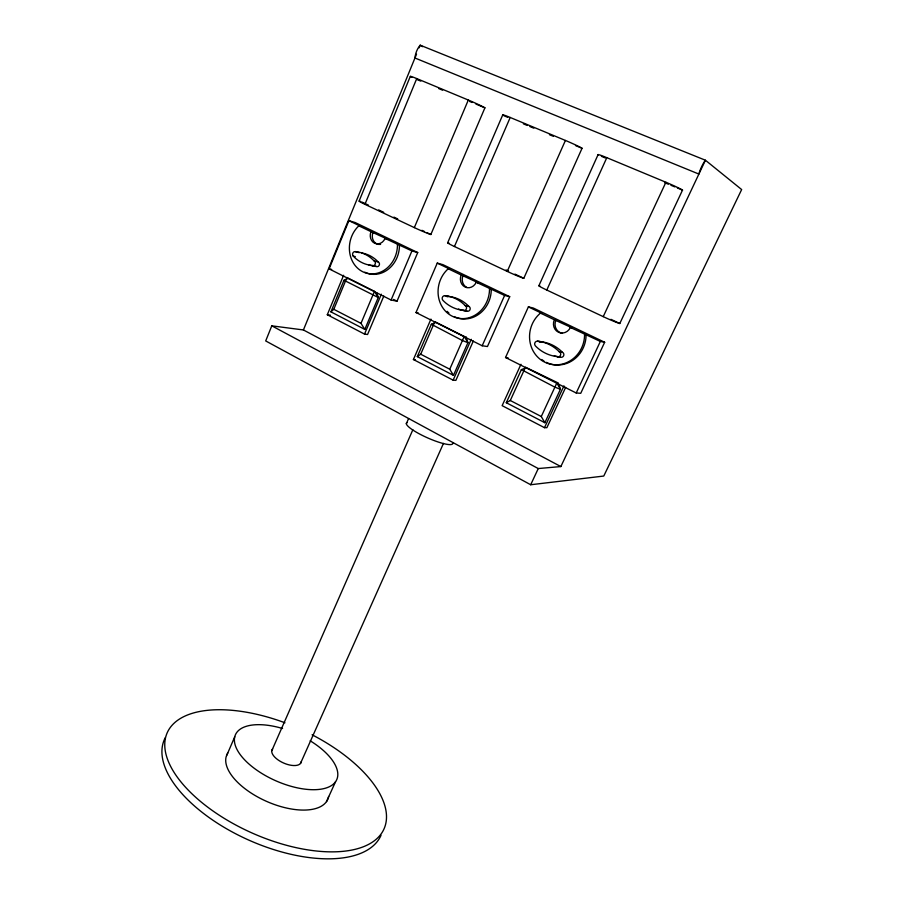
<?xml version="1.0" encoding="UTF-8"?>
<svg xmlns="http://www.w3.org/2000/svg" width="904" height="904" viewBox="0 0 904 904"><rect width="100%" height="100%" fill="white"/><g stroke="black" fill="none" stroke-linecap="round" stroke-linejoin="round"><path stroke-width="1.36" d="M271.788 325.835L265.697 340.932L530.693 484.747L603.77 476.046L741.653 189.557L705.414 160.223L420.213 45.2A11.876 5.65 -70.3 0 0 414.959 58.003L698.882 174.065A13.119 3.593 -65.8 0 1 705.414 160.223L560.853 466.566L538.264 468.554L271.788 325.835L303.416 329.96L560.853 466.566M303.416 329.96L416.529 54.161M419.14 47.81L420.213 45.2L422.597 46.68M329.112 268.883L348.899 220.666L355.136 222.531L417.727 252.566L397.025 301.168L391.093 300.015L329.112 268.883L331.655 269.448M359.069 201.14L410.314 76.343M364.933 204.327L416.733 78.58L468.306 100.039A13.571 0.701 24.1 0 1 484.917 107.825L430.846 234.52A13.255 0.701 23.7 0 1 414.326 227.616L364.933 204.327A13.063 0.678 23.6 0 1 360.775 201.513M383.804 296.094L367.566 334.503L364.515 334.084L327.304 314.739L343.622 275.268M376.832 292.919L378.256 297.518L364.809 329.406L330.921 311.857L343.995 280.263L347.78 278.556M330.921 311.857L333.791 309.304L346.944 277.539L374.459 291.359L378.256 297.518L343.995 280.263M364.809 329.406L360.99 323.361L374.459 291.359M364.515 334.084L381.352 294.207M414.326 227.616L468.306 100.039M391.093 300.015L411.93 250.939L417.727 252.566M415.998 312.524L437.253 263.109L442.87 264.635L509.709 296.704L487.448 346.526L482.182 345.769L415.998 312.524L418.292 312.942M234.757 736.783L226.124 756.829A55.167 26.555 23.9 0 0 271.595 803.464A55.167 26.555 23.9 0 0 328.627 796.469M447.661 242.769L502.726 114.91M454.441 246.521L510.206 117.475L565.418 140.448A14.001 0.757 23.9 0 1 582.052 148.267L523.8 278.296A13.673 0.746 23.9 0 1 507.234 271.403L454.441 246.521A13.424 0.723 23.8 0 1 448.949 243.04M473.334 341L455.865 380.381L453.13 380.166L413.422 359.521L430.948 319.101M466.035 336.717L467.922 342.684L453.458 375.352L417.298 356.617L431.344 324.265L435.66 322.457M417.298 356.617L420.71 354.221L434.847 321.677L464.227 336.435L467.922 342.684L462.407 340.548L431.344 324.265M406.348 423.682L408.574 418.586M271.799 750.67L412.845 429.773M453.458 375.352L449.751 369.216L464.227 336.435M453.13 380.166L471.233 339.316M507.234 271.403L565.418 140.448M482.182 345.769L504.613 295.45L509.709 296.704M300.478 763.462L443.468 443.389M505.539 357.498L528.388 306.874L533.292 308.027L604.663 342.277L580.73 393.308L576.221 392.991L505.539 357.498L508.082 357.814M538.886 285.743L598.098 154.607M546.796 290.048L606.81 157.669L665.909 182.258A14.554 0.802 23.6 0 1 682.531 190.1L619.794 323.508A14.181 0.802 24.2 0 1 603.228 316.637L546.796 290.048A13.865 0.768 24 0 1 539.846 285.856M520.964 364.278L502.138 405.659L544.502 427.682L546.886 427.671L565.678 387.319M558.808 384.313L560.412 389.274L544.863 422.722L506.285 402.732L521.371 369.612L525.981 367.826M326.491 801.611L335.542 781.745M506.285 402.732L510.297 400.506L525.484 367.193L558.412 383.081M544.863 422.722L541.281 416.518L556.841 382.934L560.412 389.274L554.886 387.161L521.371 369.612M544.502 427.682L563.96 385.861M603.228 316.637L665.909 182.258M530.693 484.747L538.264 468.554M576.221 392.991L600.346 341.441L604.663 342.277M413.422 359.521L415.343 359.724M557.158 356.605L560.31 357.057A2.599 2.452 -76.2 0 0 563.61 355.781A2.599 2.452 -76.2 0 0 562.491 352.345A39.686 37.177 -81.7 0 0 540.807 341.712L537.541 341.158A2.746 2.565 -76.8 0 0 535.383 345.87A40.759 38.036 -71.5 0 0 557.158 356.605A2.622 2.463 -76.4 0 0 560.469 355.317A2.622 2.463 -76.4 0 0 559.35 351.859A39.945 37.38 -81.8 0 0 537.541 341.158M559.35 351.859L562.491 352.345M327.304 314.739L330.48 315.236M463.221 310.309L466.882 311.044A2.52 2.283 -77.7 0 0 469.956 309.756A2.52 2.283 -77.7 0 0 468.905 306.445A38.499 34.725 -81 0 0 448.61 296.489L444.858 295.664A2.667 2.396 -78 0 0 442.858 300.275A39.493 35.493 -74.7 0 0 463.221 310.309A2.542 2.294 -77.8 0 0 466.317 309.01A2.542 2.294 -77.8 0 0 465.255 305.676A38.748 34.894 -81.1 0 0 444.858 295.664M584.572 334.277A29.256 27.38 -74.2 0 1 544.965 362.289A29.256 27.38 -74.2 0 1 540.479 313.089L554.355 319.767A9.503 8.882 -72.3 0 0 558.423 332.231A9.503 8.882 -72.3 0 0 570.39 327.463L600.346 341.441M570.39 327.463L571.938 327.79L554.355 319.767M465.255 305.676L468.905 306.445M540.479 313.089L542.095 313.462L528.388 306.874M359.261 252.668L355.08 251.594A2.588 2.226 -78.7 0 0 353.215 256.092A38.284 33.109 -76.4 0 0 372.267 265.482L376.38 266.477A2.452 2.136 -78.5 0 0 379.251 265.177A2.452 2.136 -78.5 0 0 378.256 261.979A37.358 32.42 -80.9 0 0 361.894 252.996M353.215 256.092L355.317 256.612M355.08 251.594A37.584 32.567 -80.9 0 1 374.166 260.962L378.256 261.979M489.505 288.602A28.363 25.561 -76.4 0 1 452.542 316.355A28.363 25.561 -76.4 0 1 448.237 268.77L461.232 275.019A9.21 8.294 -75.2 0 0 465.063 287.031A9.21 8.294 -75.2 0 0 476.238 282.229L504.613 295.45M476.238 282.229L478.024 282.692L461.232 275.019M448.237 268.77L450.102 269.268L437.253 263.109M397.455 244.374A27.504 23.854 -77.6 0 1 362.967 271.844A27.504 23.854 -77.6 0 1 358.843 225.83L371.013 231.673A8.938 7.74 -76.8 0 0 374.618 243.244A8.938 7.74 -76.8 0 0 385.047 238.419L411.93 250.939M385.047 238.419L387.059 238.995L371.013 231.673M358.843 225.83L360.922 226.441L348.899 220.666M416.936 79.518L420.778 81.111M438.745 88.592L442.587 90.197M469.526 101.417L472.091 102.48M475.945 104.084L484.917 107.825M503.822 115.689L507.732 117.317M523.382 123.837L527.292 125.464M529.902 126.549L533.812 128.176M549.451 134.696L553.372 136.323M575.532 145.555L582.052 148.267M601.409 156.324L605.273 157.94M664.508 182.597L668.372 184.213M670.937 185.275L674.802 186.891M677.379 187.964L682.531 190.1M362.052 202.112L368.425 205.118M378.618 209.92L383.714 212.316M393.907 217.118L397.726 218.915M421.931 230.317L424.484 231.514M427.027 232.712L430.846 234.52M506.037 269.934L508.579 271.121M514.918 274.115L523.8 278.296M610.912 319.327L619.794 323.508M393.568 299.439L397.025 301.168M333.791 309.304L360.99 323.361M420.71 354.221L449.751 369.216M510.297 400.506L541.281 416.518M381.025 835.307A118.435 57.856 23.9 0 1 247.402 839.477A118.435 57.856 23.9 0 1 165.342 737.551M312.106 734.794A118.593 57.28 23.9 0 1 354.843 849.398A118.593 57.28 23.9 0 1 171.692 768.355A118.593 57.28 23.9 0 1 284.963 722.782M226.531 755.495A55.167 26.555 23.9 0 1 227.774 752.998M310.174 740.805A55.393 25.741 23.9 0 1 321.225 789.135A55.393 25.741 23.9 0 1 238.622 752.297A55.393 25.741 23.9 0 1 282.579 728.5M301.235 761.699A15.82 7.345 23.9 0 1 283.449 762.953A15.82 7.345 23.9 0 1 272.646 748.941M452.78 442.915A25.323 4.893 23.9 0 1 427.468 437.83A25.323 4.893 23.9 0 1 407.003 422.575M380.584 244.396A8.904 7.729 -76.7 0 1 373.058 232.272M411.806 77.371A13.368 0.678 24.2 0 1 416.733 78.58M399.444 244.939A27.425 23.798 -77.6 0 1 364.787 272.194M376.38 266.477A38.047 32.962 -76.3 0 1 368.561 264.691M374.166 260.962A2.463 2.147 -78.6 0 1 375.16 264.171A2.463 2.147 -78.6 0 1 372.267 265.482M466.859 287.461A9.187 8.272 -75.2 0 1 463.063 275.494M503.245 115.339A13.741 0.723 24 0 1 510.206 117.475M491.256 289.043A28.273 25.493 -76.4 0 1 454.113 316.569M448.938 313.078A28.273 25.493 -76.4 0 1 447.141 311.326M466.882 311.044A39.245 35.312 -74.6 0 1 458.52 309.066M447.175 296.851A2.644 2.373 -77.9 0 1 448.61 296.489M562.164 333.226A9.469 8.859 -72.2 0 1 555.937 320.106M598.369 154.946A14.215 0.78 23.8 0 1 606.81 157.669M586.074 334.582A29.154 27.301 -74.1 0 1 546.265 362.346M543.971 361.058A29.154 27.301 -74.1 0 1 541.778 359.509M560.31 357.057A40.488 37.821 -71.3 0 1 554.288 355.848M539.27 342.051A2.735 2.542 -76.6 0 1 540.807 341.712"/></g></svg>
